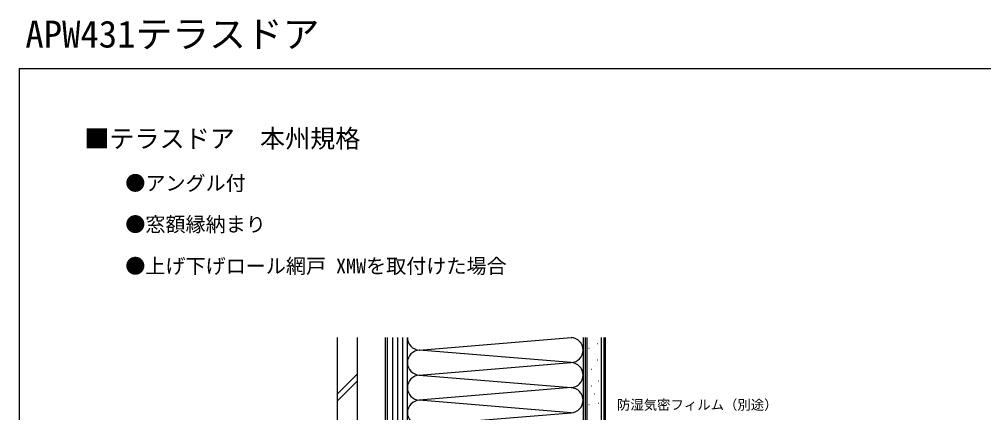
# Model space of a CAD drawing. Units: millimetres, scale not verified. Extents: x -525 to 525, y -783 to 777.
# Drawn here: x -525 to 52, y 541 to 777 of the extents above; entities that cross this region are included whole.
import ezdxf
from ezdxf.enums import TextEntityAlignment as Align

# ---------------------------------------------------------------- set-up
doc = ezdxf.new("R2010")
doc.units = ezdxf.units.MM
doc.header["$LTSCALE"] = 4
for name, color, linetype in [('0-1_USER1', 3, 'Continuous'), ('0-7_YKK_D', 6, 'Continuous'), ('0-8_YKK_ZWAK', 7, 'Continuous'), ('0-9_YSS_K', 3, 'Continuous'), ('0-A_YSS_KE', 3, 'Continuous')]:
    doc.layers.add(name, color=color, linetype=linetype)
doc.styles.add('ＭＳ ゴシック', font='')
doc.styles.get('ＭＳ ゴシック').set_extended_font_data('MS Gothic')

msp = doc.modelspace()

# ---------------------------------------------------------------- linework, layer by layer
at = {"layer": '0-8_YKK_ZWAK'}
for q in [(-525, -782.6), (525, 747.4)]:
    msp.add_line((-525, 747.4), q, dxfattribs=at)
at = {"layer": '0-9_YSS_K'}
for p, q in [((-305, 586.4), (-305, 443.851)), ((-302, 586.4), (-302, 443.851)), ((-299, 586.4), (-299, 443.851)), ((-296, 586.4), (-296, 443.851)), ((-293, 488.851), (-293, 586.4)), ((-293, 443.851), (-293, 586.4)), ((-188, 586.4), (-188, 488.851)), ((-186.5, 428.851), (-186.5, 586.4)), ((-179.615, 582.745), (-179.415, 582.745)), ((-177, 428.851), (-177, 586.4)), ((-174.5, 428.851), (-174.5, 586.4)), ((-184.51, 579.947), (-184.31, 579.947)), ((-179.615, 572.954), (-179.415, 572.954)), ((-183.112, 567.359), (-182.912, 567.359)), ((-335, 552.489), (-323, 564.489)), ((-335, 548.246), (-323, 560.246)), ((-285.881, 563.851), (-195.119, 556.351)), ((-178.915, 560.365), (-178.715, 560.365)), ((-195.119, 556.351), (-285.881, 548.851)), ((-183.17, 557.496), (-182.97, 557.496)), ((-181.072, 552.601), (-180.872, 552.601)), ((-184.569, 546.306), (-184.369, 546.306)), ((-178.974, 547.006), (-178.774, 547.006))]:
    msp.add_line(p, q, dxfattribs=at)
for points in [[(-285.881, 563.851), (-195.119, 571.351), (-285.881, 578.851), (-195.119, 586.351)], [(-285.881, 518.851), (-195.119, 526.351), (-285.881, 533.851), (-195.119, 541.351), (-285.881, 548.851)]]:
    msp.add_lwpolyline(points, dxfattribs=at)
for centre, start, end in [((-285.5, 586.351), 179.62498, 267.66384), ((-195.5, 593.851), 272.33613, 276.55896), ((-195.5, 578.851), 272.33613, 87.664), ((-285.5, 571.351), 92.33569, 267.66384), ((-195.5, 563.851), 272.33613, 87.66424), ((-285.5, 556.351), 92.33569, 267.66384), ((-195.5, 548.851), 272.33613, 87.66424), ((-285.5, 541.351), 92.33592, 267.66384)]:
    msp.add_arc(centre, 7.5, start, end, dxfattribs=at)
at = {"layer": '0-A_YSS_KE'}
for p, q in [((-335, 586.4), (-335, 448.851)), ((-323, 586.4), (-323, 448.851)), ((-306, 525.851), (-306, 586.4)), ((-188, 586.4), (-188, 428.851)), ((-175.5, 586.4), (-175.5, 428.851))]:
    msp.add_line(p, q, dxfattribs=at)
msp.add_lwpolyline([(-255, 442.851), (-185.5, 442.851), (-185.5, 586.4)], dxfattribs=at)

# ---------------------------------------------------------------- texts
at = {"layer": '0-1_USER1', "style": 'ＭＳ ゴシック'}
for s, height, p in [('APW431テラスドア', 16.13, (-521.375, 755.025)), ('■テラスドア\u3000本州規格', 11, (-486.153, 696.616)), ('●アングル付', 8.798, (-461.636, 671.695)), ('●窓額縁納まり', 8.798, (-461.636, 647.036)), ('●上げ下げロール網戸 XMWを取付けた場合', 8.798, (-461.636, 622.105))]:
    msp.add_text(s, height=height, dxfattribs=at).set_placement(p, align=Align.BOTTOM_LEFT)
at = {"layer": '0-7_YKK_D', "style": 'ＭＳ ゴシック'}
msp.add_text('防湿気密フィルム（別途）', height=5.865, dxfattribs=at).set_placement((-167.727, 541.401), align=Align.BOTTOM_LEFT)

doc.saveas('drawing.dxf')
